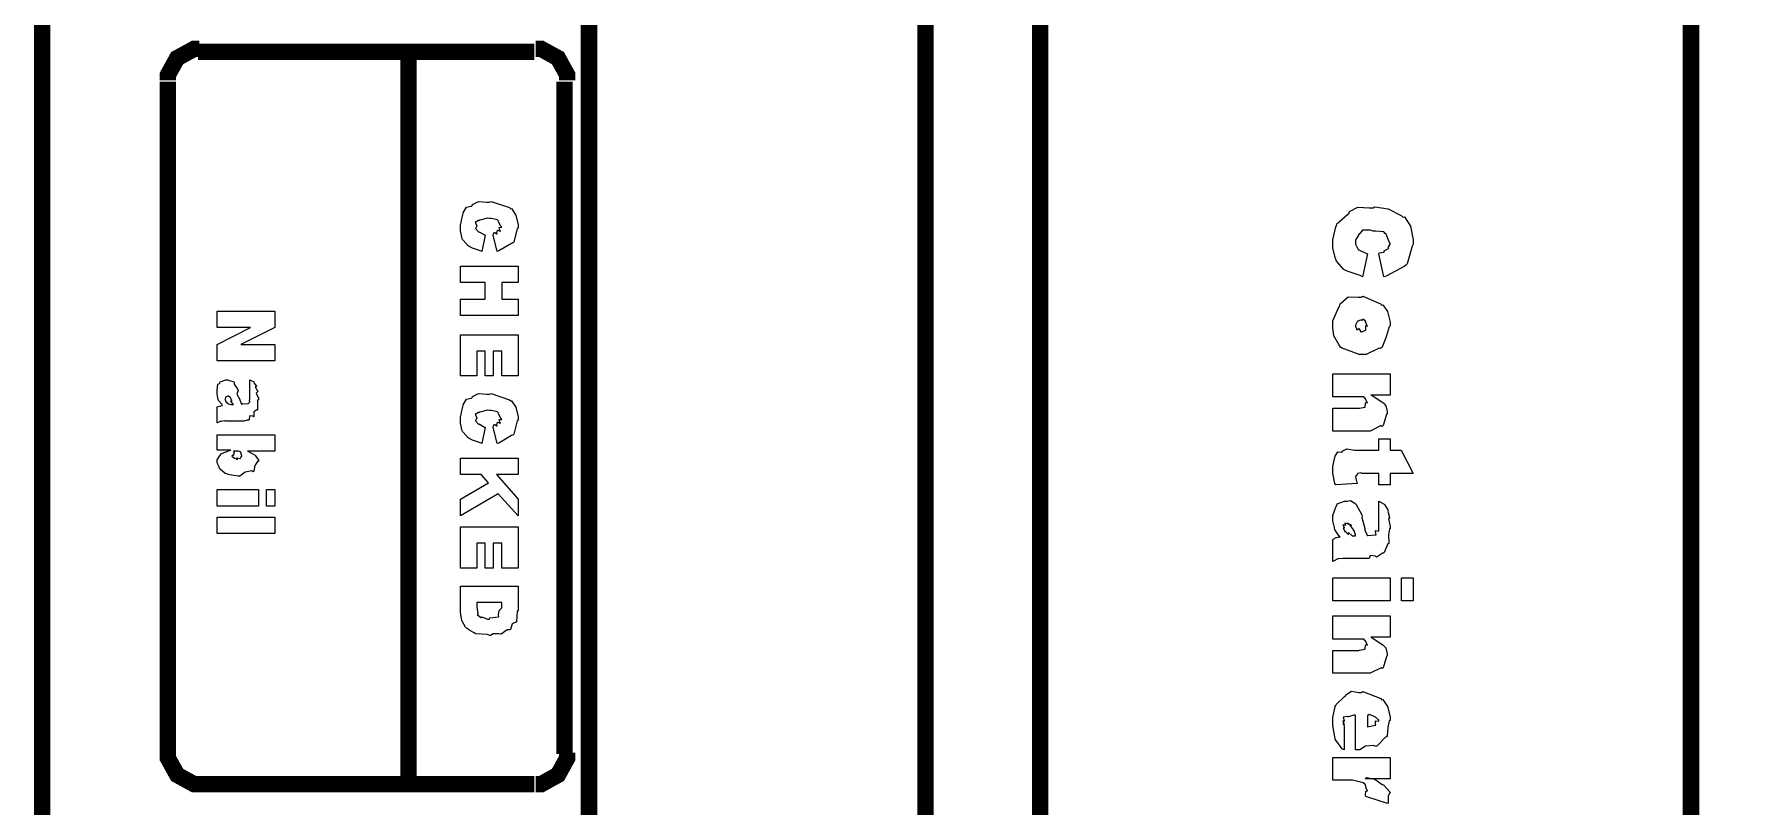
# Model space of a CAD drawing. Extents: x 0.2 to 11.6, y 0 to 16.4.
# Drawn here: x 0.178 to 1.213, y 1.017 to 1.488 of the extents above; entities that cross this region are included whole.
import ezdxf

# ---------------------------------------------------------------- set-up
doc = ezdxf.new("R2010")
doc.units = 0
doc.header["$MEASUREMENT"] = 0

msp = doc.modelspace()

# ---------------------------------------------------------------- linework, layer by layer
at = {"color": 0, "const_width": 0.01}
msp.add_lwpolyline([(11.5517, 0.04834), (11.5517, 16.4), (0.183322, 16.4), (0.183322, 0.04834), (11.5517, 0.04834)], close=True, dxfattribs=at)
for points in [[(0.791667, 0.125), (0.791667, 2.31668)], [(1.18831, 0.125), (1.18831, 2.31668)], [(0.516656, 0.703342), (0.516656, 1.91168)], [(0.721679, 0.703342), (0.721679, 1.91168)], [(0.279189, 1.47835), (0.275825, 1.47835), (0.265625, 1.47276), (0.259983, 1.46257), (0.259983, 1.45915)], [(0.483344, 1.47667), (0.278321, 1.47667)], [(0.406685, 1.03), (0.406685, 1.47667)], [(0.50331, 1.45915), (0.50331, 1.46257), (0.497721, 1.47276), (0.487576, 1.47835), (0.484158, 1.47835)], [(0.259983, 1.04834), (0.259983, 1.45833)], [(0.501682, 1.04834), (0.501682, 1.45833)], [(0.259983, 1.04915), (0.259983, 1.04579), (0.265625, 1.03564), (0.275825, 1.03), (0.279189, 1.03)], [(0.484158, 1.03), (0.487576, 1.03), (0.497721, 1.03564), (0.50331, 1.04579), (0.50331, 1.04915)], [(0.483344, 1.03), (0.278321, 1.03)]]:
    msp.add_lwpolyline(points, dxfattribs=at)
at = {"color": 0}
for points in [[(0.453287, 1.3648), (0.451335, 1.35482), (0.449978, 1.35541), (0.445692, 1.35688), (0.444336, 1.35742), (0.443956, 1.35764), (0.443033, 1.35834), (0.439888, 1.36176), (0.439615, 1.3622), (0.43929, 1.36263), (0.438314, 1.36735), (0.438314, 1.36892), (0.438314, 1.37098), (0.439615, 1.37663), (0.439833, 1.37717), (0.439942, 1.37842), (0.441949, 1.38184), (0.444824, 1.38243), (0.445475, 1.38281), (0.445529, 1.38352), (0.449219, 1.38536), (0.454264, 1.38498), (0.455892, 1.38498), (0.457032, 1.38542), (0.468153, 1.38157), (0.468912, 1.38086), (0.469456, 1.38097), (0.472006, 1.37706), (0.473469, 1.37115), (0.473469, 1.36914), (0.472874, 1.36876), (0.470757, 1.36057), (0.470215, 1.36003), (0.469401, 1.35965), (0.461751, 1.35514), (0.460667, 1.35482), (0.458279, 1.3648), (0.458225, 1.36523), (0.458985, 1.3667), (0.460558, 1.36561), (0.460667, 1.36567), (0.460504, 1.3661), (0.460775, 1.36778), (0.462565, 1.3673), (0.462619, 1.3674), (0.462349, 1.36778), (0.461968, 1.36947), (0.463488, 1.36957), (0.463488, 1.36957), (0.462836, 1.37028), (0.461481, 1.37294), (0.461317, 1.37381), (0.4611, 1.37392), (0.460124, 1.37429), (0.456976, 1.375), (0.455892, 1.375), (0.454861, 1.37511), (0.450142, 1.37392), (0.449815, 1.3737), (0.449219, 1.3737), (0.447265, 1.37245), (0.448296, 1.37066), (0.448296, 1.37001), (0.448133, 1.37006), (0.447374, 1.36876), (0.449382, 1.36675), (0.449599, 1.36654), (0.449599, 1.36654), (0.449761, 1.36681), (0.452908, 1.36491), (0.453287, 1.3648)], [(0.991049, 1.35341), (0.98801, 1.3393), (0.986654, 1.34017), (0.978678, 1.34277), (0.978028, 1.34321), (0.976725, 1.34391), (0.972331, 1.34885), (0.971951, 1.3495), (0.971462, 1.35107), (0.969997, 1.3571), (0.969997, 1.35905), (0.969997, 1.36193), (0.971843, 1.36979), (0.972168, 1.37055), (0.972385, 1.37164), (0.979113, 1.3776), (0.979981, 1.37815), (0.980089, 1.37918), (0.985189, 1.38189), (0.992188, 1.3814), (0.994521, 1.3814), (0.99566, 1.382), (1.00374, 1.38091), (1.01172, 1.37674), (1.01275, 1.37576), (1.01373, 1.37587), (1.01736, 1.37033), (1.01904, 1.36203), (1.01904, 1.35927), (1.01845, 1.35802), (1.01525, 1.34722), (1.01449, 1.34646), (1.01356, 1.3457), (1.00255, 1.33973), (1.00103, 1.3393), (0.997993, 1.35341), (0.998264, 1.35395), (1.00108, 1.35438), (1.00125, 1.35449), (1.0013, 1.35514), (1.00396, 1.35666), (1.00407, 1.35688), (1.0038, 1.35731), (1.00494, 1.35927), (1.00494, 1.35992), (1.00434, 1.36062), (1.00244, 1.36545), (1.0019, 1.36578), (1.00119, 1.36675), (0.996203, 1.3673), (0.994521, 1.3673), (0.993056, 1.36778), (0.988064, 1.36778), (0.98649, 1.36589), (0.986057, 1.36556), (0.986057, 1.36556), (0.983886, 1.36182), (0.983886, 1.36057), (0.983886, 1.35938), (0.985351, 1.35607), (0.985622, 1.35579), (0.98584, 1.3559), (0.990506, 1.35352), (0.991049, 1.35341)], [(0.473469, 1.34592), (0.473469, 1.33594), (0.463488, 1.33594), (0.463488, 1.32574), (0.473469, 1.32574), (0.473469, 1.31576), (0.438314, 1.31576), (0.438314, 1.32574), (0.453287, 1.32574), (0.453287, 1.33594), (0.438314, 1.33594), (0.438314, 1.34592), (0.473469, 1.34592)], [(0.987358, 1.32693), (0.988336, 1.32753), (0.999132, 1.32297), (0.999946, 1.32216), (1.00049, 1.32232), (1.00342, 1.31814), (1.00494, 1.31174), (1.00494, 1.30957), (1.00434, 1.30892), (1.0026, 1.30279), (1.00005, 1.29644), (0.999078, 1.29568), (0.99821, 1.29595), (0.990235, 1.29199), (0.987576, 1.29199), (0.986003, 1.29205), (0.97564, 1.29579), (0.974772, 1.29655), (0.973579, 1.29812), (0.970594, 1.30333), (0.969997, 1.30805), (0.969997, 1.30957), (0.969997, 1.3125), (0.973469, 1.32053), (0.974121, 1.32129), (0.974556, 1.32297), (0.979438, 1.32715), (0.985406, 1.32693), (0.987358, 1.32693)], [(0.325142, 1.31836), (0.325142, 1.30838), (0.304525, 1.29818), (0.325142, 1.29818), (0.325142, 1.28819), (0.289985, 1.28819), (0.289985, 1.29818), (0.310385, 1.30838), (0.289985, 1.30838), (0.289985, 1.31836), (0.325142, 1.31836)], [(0.473469, 1.30409), (0.473469, 1.27892), (0.463488, 1.27892), (0.463488, 1.29411), (0.458279, 1.29411), (0.458279, 1.27892), (0.453287, 1.27892), (0.453287, 1.29411), (0.448296, 1.29411), (0.448296, 1.27892), (0.438314, 1.27892), (0.438314, 1.30409), (0.473469, 1.30409)], [(0.987576, 1.31283), (0.987358, 1.3131), (0.984918, 1.31212), (0.984754, 1.31196), (0.984754, 1.31196), (0.983886, 1.31), (0.983886, 1.30935), (0.983886, 1.30935), (0.984646, 1.30713), (0.984754, 1.30697), (0.98481, 1.30724), (0.985786, 1.30783), (0.987142, 1.30588), (0.987576, 1.30588), (0.987576, 1.30588), (0.990072, 1.3068), (0.990181, 1.30697), (0.990018, 1.30762), (0.990072, 1.30968), (0.991049, 1.30935), (0.991049, 1.30935), (0.990722, 1.31), (0.989962, 1.31212), (0.990181, 1.31196), (0.990181, 1.31196), (0.9898, 1.31245), (0.988336, 1.31364), (0.987793, 1.31283), (0.987576, 1.31283)], [(0.30995, 1.26655), (0.30995, 1.27653), (0.30995, 1.27653), (0.312446, 1.27539), (0.312554, 1.27523), (0.312554, 1.27523), (0.312283, 1.27479), (0.313965, 1.27273), (0.314074, 1.27241), (0.313965, 1.27252), (0.313206, 1.27224), (0.314725, 1.26953), (0.314725, 1.26915), (0.314671, 1.26921), (0.313693, 1.26845), (0.315158, 1.26541), (0.315158, 1.26438), (0.314507, 1.26411), (0.314615, 1.25852), (0.314507, 1.25808), (0.314128, 1.25825), (0.312283, 1.257), (0.312446, 1.25423), (0.312121, 1.25396), (0.311794, 1.25434), (0.309788, 1.25456), (0.309407, 1.25212), (0.309082, 1.25201), (0.308376, 1.25206), (0.306315, 1.25136), (0.30561, 1.25136), (0.294976, 1.25136), (0.294433, 1.25152), (0.292589, 1.25119), (0.292372, 1.25114), (0.292046, 1.25136), (0.290256, 1.25038), (0.289985, 1.25027), (0.289985, 1.25982), (0.290039, 1.26009), (0.29145, 1.26047), (0.291504, 1.26047), (0.291504, 1.26058), (0.293024, 1.26091), (0.29324, 1.26091), (0.292751, 1.26172), (0.291015, 1.26373), (0.290853, 1.26394), (0.290636, 1.26465), (0.289985, 1.2679), (0.289985, 1.26893), (0.289985, 1.27018), (0.290419, 1.27382), (0.291504, 1.27436), (0.291721, 1.27458), (0.291883, 1.27528), (0.295193, 1.27653), (0.296278, 1.27653), (0.296278, 1.27653), (0.300131, 1.27528), (0.300401, 1.27501), (0.300401, 1.27501), (0.300456, 1.27398), (0.302681, 1.27067), (0.302789, 1.27002), (0.302735, 1.27007), (0.301921, 1.2679), (0.303874, 1.26459), (0.303874, 1.26438), (0.303874, 1.26438), (0.30485, 1.26177), (0.304958, 1.26156), (0.305339, 1.2621), (0.308703, 1.26194), (0.308865, 1.26199), (0.308811, 1.26221), (0.30995, 1.26318), (0.30995, 1.26351), (0.309733, 1.26383), (0.30995, 1.26525), (0.30995, 1.26568), (0.309896, 1.26573), (0.30995, 1.26638), (0.30995, 1.26655)], [(1.00494, 1.28027), (1.00494, 1.26725), (0.993218, 1.26725), (0.993381, 1.26736), (1.00049, 1.2627), (1.00081, 1.26226), (1.00081, 1.26226), (1.00223, 1.2608), (1.0032, 1.25722), (1.0032, 1.25597), (1.00277, 1.25543), (1.00071, 1.24864), (1.00016, 1.24816), (0.999457, 1.24864), (0.992839, 1.24533), (0.990614, 1.24533), (0.969997, 1.24533), (0.969997, 1.25922), (0.98584, 1.25922), (0.986165, 1.25928), (0.989583, 1.25998), (0.989746, 1.26009), (0.989637, 1.26074), (0.990018, 1.2628), (0.991049, 1.26248), (0.991049, 1.26248), (0.990722, 1.26324), (0.9898, 1.26546), (0.989583, 1.2653), (0.989529, 1.2653), (0.988824, 1.26611), (0.985135, 1.26617), (0.983886, 1.26617), (0.969997, 1.26617), (0.969997, 1.28027), (1.00494, 1.28027)], [(0.299968, 1.26156), (0.299479, 1.26194), (0.298286, 1.26351), (0.2991, 1.26394), (0.2991, 1.26394), (0.298719, 1.26421), (0.298122, 1.26584), (0.298014, 1.2659), (0.297689, 1.266), (0.296983, 1.26655), (0.296713, 1.26655), (0.296442, 1.2666), (0.295518, 1.26622), (0.29541, 1.26611), (0.295356, 1.26611), (0.294976, 1.26497), (0.294976, 1.26459), (0.294976, 1.26459), (0.295356, 1.26318), (0.29541, 1.26307), (0.29541, 1.26307), (0.296604, 1.26204), (0.296713, 1.26199), (0.296713, 1.26199), (0.29834, 1.26156), (0.298882, 1.26156), (0.299968, 1.26156)], [(0.453287, 1.24767), (0.451335, 1.23768), (0.449978, 1.23828), (0.445692, 1.23975), (0.444336, 1.24029), (0.443956, 1.24051), (0.443033, 1.24121), (0.439888, 1.24463), (0.439615, 1.24506), (0.43929, 1.2455), (0.438314, 1.25022), (0.438314, 1.25179), (0.438314, 1.25385), (0.439615, 1.25949), (0.439833, 1.26004), (0.439942, 1.26128), (0.441949, 1.2647), (0.444824, 1.2653), (0.445475, 1.26568), (0.445529, 1.26638), (0.449219, 1.26823), (0.454264, 1.26785), (0.455892, 1.26785), (0.457032, 1.26828), (0.468153, 1.26443), (0.468912, 1.26373), (0.469456, 1.26383), (0.472006, 1.25993), (0.473469, 1.25402), (0.473469, 1.25201), (0.472874, 1.25163), (0.470757, 1.24343), (0.470215, 1.24289), (0.469401, 1.24251), (0.461751, 1.23801), (0.460667, 1.23768), (0.458279, 1.24767), (0.458225, 1.2481), (0.458985, 1.24957), (0.460558, 1.24848), (0.460667, 1.24853), (0.460504, 1.24897), (0.460775, 1.25065), (0.462565, 1.25016), (0.462619, 1.25027), (0.462349, 1.25065), (0.461968, 1.25233), (0.463488, 1.25244), (0.463488, 1.25244), (0.462836, 1.25315), (0.461481, 1.25581), (0.461317, 1.25667), (0.4611, 1.25678), (0.460124, 1.25716), (0.456976, 1.25787), (0.455892, 1.25787), (0.454861, 1.25798), (0.450142, 1.25678), (0.449815, 1.25657), (0.449219, 1.25657), (0.447265, 1.25532), (0.448296, 1.25353), (0.448296, 1.25288), (0.448133, 1.25293), (0.447374, 1.25163), (0.449382, 1.24962), (0.449599, 1.2494), (0.449599, 1.2494), (0.449761, 1.24968), (0.452908, 1.24777), (0.453287, 1.24767)], [(0.325142, 1.24306), (0.325142, 1.23307), (0.308431, 1.23307), (0.308594, 1.23296), (0.313151, 1.23052), (0.313422, 1.23025), (0.313422, 1.23025), (0.315158, 1.22765), (0.315158, 1.22678), (0.314615, 1.22678), (0.312935, 1.22423), (0.312446, 1.22092), (0.311903, 1.22049), (0.311089, 1.22103), (0.307129, 1.22027), (0.303874, 1.21788), (0.302789, 1.21788), (0.301486, 1.21804), (0.297526, 1.21853), (0.296278, 1.21902), (0.295844, 1.21918), (0.294922, 1.21946), (0.291775, 1.22211), (0.291504, 1.22244), (0.291233, 1.22358), (0.289985, 1.22602), (0.289985, 1.22678), (0.289985, 1.22781), (0.291829, 1.23058), (0.292156, 1.2309), (0.292264, 1.23139), (0.297472, 1.23351), (0.298232, 1.23372), (0.289985, 1.23372), (0.289985, 1.24306), (0.325142, 1.24306)], [(0.302572, 1.23307), (0.301921, 1.23313), (0.299858, 1.23307), (0.300618, 1.23242), (0.300618, 1.23242), (0.300456, 1.23242), (0.299968, 1.23096), (0.299968, 1.23047), (0.29975, 1.23052), (0.298882, 1.22998), (0.30051, 1.22884), (0.300618, 1.22873), (0.30051, 1.22879), (0.300131, 1.22895), (0.301975, 1.22808), (0.302572, 1.22808), (0.302408, 1.22819), (0.302083, 1.22906), (0.304254, 1.22862), (0.304308, 1.22873), (0.304363, 1.22917), (0.304958, 1.22998), (0.304958, 1.23025), (0.304904, 1.23079), (0.304417, 1.23231), (0.304308, 1.23242), (0.304199, 1.23269), (0.303006, 1.23307), (0.302572, 1.23307)], [(1.01904, 1.21951), (1.00494, 1.21951), (1.00494, 1.21257), (0.997993, 1.21257), (0.997993, 1.21951), (0.987576, 1.21951), (0.98725, 1.21983), (0.985081, 1.21935), (0.984972, 1.21929), (0.984972, 1.21929), (0.983886, 1.21767), (0.983886, 1.21712), (0.983886, 1.21712), (0.984646, 1.21387), (0.984754, 1.21343), (0.971733, 1.21257), (0.9713, 1.21343), (0.969997, 1.21962), (0.969997, 1.22168), (0.969997, 1.22353), (0.971083, 1.22868), (0.9713, 1.22906), (0.971408, 1.22998), (0.972982, 1.23258), (0.975206, 1.23237), (0.97564, 1.23253), (0.97564, 1.23302), (0.978624, 1.23438), (0.983236, 1.23362), (0.984754, 1.23362), (0.997993, 1.23362), (0.997993, 1.24056), (1.00494, 1.24056), (1.00494, 1.23362), (1.01166, 1.23362), (1.01904, 1.21951)], [(0.473469, 1.22879), (0.473469, 1.2188), (0.460232, 1.2188), (0.473469, 1.20383), (0.473469, 1.19363), (0.461317, 1.20709), (0.438314, 1.19363), (0.438314, 1.20383), (0.455458, 1.21381), (0.4509, 1.2188), (0.438314, 1.2188), (0.438314, 1.22879), (0.473469, 1.22879)], [(0.315158, 1.20958), (0.315158, 1.1996), (0.289985, 1.1996), (0.289985, 1.20958), (0.315158, 1.20958)], [(0.325142, 1.20958), (0.325142, 1.1996), (0.32015, 1.1996), (0.32015, 1.20958), (0.325142, 1.20958)], [(0.997993, 1.18842), (0.997993, 1.20253), (0.998047, 1.20264), (1.00125, 1.20079), (1.00147, 1.20057), (1.00147, 1.20057), (1.00353, 1.19732), (1.00363, 1.19689), (1.00363, 1.19689), (1.00347, 1.19645), (1.0045, 1.19265), (1.0045, 1.19211), (1.00402, 1.19189), (1.00494, 1.18718), (1.00494, 1.1856), (1.00461, 1.1856), (1.00385, 1.18197), (1.00423, 1.1773), (1.00407, 1.1767), (1.00347, 1.17654), (1.00125, 1.17128), (1.00081, 1.17084), (1.00076, 1.17101), (0.997125, 1.16862), (0.99669, 1.16846), (0.995931, 1.169), (0.992731, 1.16949), (0.992133, 1.16759), (0.991917, 1.16759), (0.97716, 1.16759), (0.976292, 1.16764), (0.973687, 1.16743), (0.973469, 1.16737), (0.972982, 1.16737), (0.970378, 1.16607), (0.969997, 1.16585), (0.969997, 1.17909), (0.970269, 1.17947), (0.97206, 1.18034), (0.972168, 1.18039), (0.972168, 1.18039), (0.974283, 1.18083), (0.974556, 1.18083), (0.97385, 1.18126), (0.971517, 1.18484), (0.9713, 1.18517), (0.970975, 1.18652), (0.969997, 1.19059), (0.969997, 1.19189), (0.969997, 1.1939), (0.972006, 1.19949), (0.972385, 1.19992), (0.972547, 1.20085), (0.97716, 1.20253), (0.978678, 1.20253), (0.978678, 1.20253), (0.98074, 1.20296), (0.983996, 1.2009), (0.984321, 1.20057), (0.984321, 1.20057), (0.987631, 1.19428), (0.987793, 1.19341), (0.987685, 1.1926), (0.989475, 1.18593), (0.989529, 1.1856), (0.989529, 1.1856), (0.989529, 1.1849), (0.99094, 1.18186), (0.991049, 1.18148), (0.991103, 1.18153), (0.996257, 1.18202), (0.996474, 1.18213), (0.996149, 1.18267), (0.996039, 1.18473), (0.997993, 1.1843), (0.997993, 1.1843), (0.997993, 1.18506), (0.997993, 1.18679), (0.997993, 1.18734), (0.997993, 1.18761), (0.997993, 1.18826), (0.997993, 1.18842)], [(0.325142, 1.19287), (0.325142, 1.18289), (0.289985, 1.18289), (0.289985, 1.19287), (0.325142, 1.19287)], [(0.473469, 1.18696), (0.473469, 1.16178), (0.463488, 1.16178), (0.463488, 1.17698), (0.458279, 1.17698), (0.458279, 1.16178), (0.453287, 1.16178), (0.453287, 1.17698), (0.448296, 1.17698), (0.448296, 1.16178), (0.438314, 1.16178), (0.438314, 1.18696), (0.473469, 1.18696)], [(0.983886, 1.18148), (0.983778, 1.1818), (0.98291, 1.18468), (0.982801, 1.18495), (0.98215, 1.18566), (0.980414, 1.1881), (0.981282, 1.18777), (0.981282, 1.18777), (0.98074, 1.18815), (0.979004, 1.18924), (0.979546, 1.18842), (0.979546, 1.18842), (0.979058, 1.18875), (0.977322, 1.18918), (0.977756, 1.18788), (0.977593, 1.18777), (0.977376, 1.18799), (0.976183, 1.18804), (0.976942, 1.18658), (0.976942, 1.18603), (0.976887, 1.18614), (0.976238, 1.18603), (0.977485, 1.18387), (0.977593, 1.18365), (0.977539, 1.18376), (0.977593, 1.18424), (0.979383, 1.18224), (0.979546, 1.18213), (0.979438, 1.18235), (0.979601, 1.18338), (0.981717, 1.18148), (0.982368, 1.18148), (0.983886, 1.18148)], [(0.473469, 1.15072), (0.473469, 1.13574), (0.472874, 1.13552), (0.472385, 1.12902), (0.472168, 1.12858), (0.471951, 1.1288), (0.469781, 1.12771), (0.468696, 1.12435), (0.468261, 1.12402), (0.466851, 1.12402), (0.463162, 1.12153), (0.462619, 1.12142), (0.461589, 1.12174), (0.458171, 1.12164), (0.456651, 1.12055), (0.456108, 1.12055), (0.454861, 1.1212), (0.447754, 1.12164), (0.447211, 1.12185), (0.446235, 1.1224), (0.443306, 1.12402), (0.442329, 1.12484), (0.442003, 1.12511), (0.441407, 1.12571), (0.439344, 1.12929), (0.439182, 1.12967), (0.439019, 1.13118), (0.438314, 1.1346), (0.438314, 1.13574), (0.438314, 1.15072), (0.473469, 1.15072)], [(1.00494, 1.15587), (1.00494, 1.14176), (0.969997, 1.14176), (0.969997, 1.15587), (1.00494, 1.15587)], [(1.01904, 1.15587), (1.01904, 1.14176), (1.01188, 1.14176), (1.01188, 1.15587), (1.01904, 1.15587)], [(0.463488, 1.14073), (0.448296, 1.14073), (0.448296, 1.13813), (0.448188, 1.13813), (0.448839, 1.13379), (0.448947, 1.13357), (0.448893, 1.13363), (0.44846, 1.13346), (0.450683, 1.13157), (0.4509, 1.1314), (0.4509, 1.13146), (0.451335, 1.13211), (0.454753, 1.13053), (0.455892, 1.13053), (0.456272, 1.13146), (0.461535, 1.132), (0.461751, 1.13227), (0.461426, 1.13303), (0.46186, 1.13585), (0.463488, 1.13759), (0.463488, 1.13813), (0.463488, 1.14073)], [(1.00494, 1.1326), (1.00494, 1.11957), (0.993218, 1.11957), (0.993381, 1.11968), (1.00049, 1.11502), (1.00081, 1.11458), (1.00081, 1.11458), (1.00223, 1.11312), (1.0032, 1.10954), (1.0032, 1.10829), (1.00277, 1.10775), (1.00071, 1.10097), (1.00016, 1.10048), (0.999457, 1.10097), (0.992839, 1.09766), (0.990614, 1.09766), (0.969997, 1.09766), (0.969997, 1.11155), (0.98584, 1.11155), (0.986165, 1.1116), (0.989583, 1.1123), (0.989746, 1.11241), (0.989637, 1.11306), (0.990018, 1.11513), (0.991049, 1.1148), (0.991049, 1.1148), (0.990722, 1.11556), (0.9898, 1.11778), (0.989583, 1.11762), (0.989529, 1.11762), (0.988824, 1.11843), (0.985135, 1.11849), (0.983886, 1.11849), (0.969997, 1.11849), (0.969997, 1.1326), (1.00494, 1.1326)], [(0.983886, 1.051), (0.983886, 1.07183), (0.983507, 1.07227), (0.979601, 1.07107), (0.979329, 1.07096), (0.978733, 1.07123), (0.9764, 1.07075), (0.976942, 1.06879), (0.976942, 1.06814), (0.976833, 1.06831), (0.976074, 1.06852), (0.976942, 1.06619), (0.976942, 1.06619), (0.976779, 1.06646), (0.976074, 1.06717), (0.976942, 1.06548), (0.976942, 1.06489), (0.976942, 1.051), (0.975749, 1.05149), (0.971843, 1.05686), (0.971517, 1.05751), (0.971137, 1.05876), (0.969997, 1.06581), (0.969997, 1.06814), (0.969997, 1.07058), (0.971462, 1.07731), (0.971733, 1.07791), (0.971951, 1.07861), (0.97716, 1.08339), (0.97781, 1.08377), (0.977865, 1.08453), (0.981282, 1.08659), (0.98584, 1.08594), (0.987358, 1.08594), (0.98839, 1.08653), (0.999186, 1.08214), (0.999946, 1.08138), (1.00049, 1.08154), (1.00342, 1.07742), (1.00494, 1.07096), (1.00494, 1.06879), (1.00434, 1.06863), (1.00353, 1.06445), (1.00315, 1.05946), (1.00277, 1.05881), (1.00201, 1.0587), (0.997017, 1.05328), (0.996257, 1.05295), (0.9949, 1.05349), (0.989962, 1.05306), (0.986546, 1.051), (0.985406, 1.051), (0.983886, 1.051)], [(0.991049, 1.06489), (0.991103, 1.06494), (0.996039, 1.06586), (0.996257, 1.06597), (0.995985, 1.06652), (0.996039, 1.06868), (0.997993, 1.06836), (0.997993, 1.06836), (0.997993, 1.06901), (0.996039, 1.07086), (0.995606, 1.07096), (0.994846, 1.07145), (0.992242, 1.07254), (0.991374, 1.07183), (0.991049, 1.07183), (0.991049, 1.06489)], [(1.00494, 1.04622), (1.00494, 1.0332), (0.989746, 1.0332), (0.990506, 1.03396), (0.99566, 1.03309), (1.00011, 1.02984), (1.0006, 1.02951), (1.00087, 1.02946), (1.00472, 1.02523), (1.00494, 1.02474), (1.00478, 1.02479), (1.00369, 1.02257), (1.00369, 1.01883), (1.00342, 1.01823), (0.990181, 1.02235), (0.989962, 1.02317), (0.990072, 1.02577), (0.991049, 1.02599), (0.991049, 1.02604), (0.990506, 1.02702), (0.989637, 1.02995), (0.989312, 1.03017), (0.988444, 1.03071), (0.981933, 1.03233), (0.979764, 1.03233), (0.969997, 1.03233), (0.969997, 1.04622), (1.00494, 1.04622)]]:
    msp.add_lwpolyline(points, close=True, dxfattribs=at)

doc.saveas('drawing.dxf')
